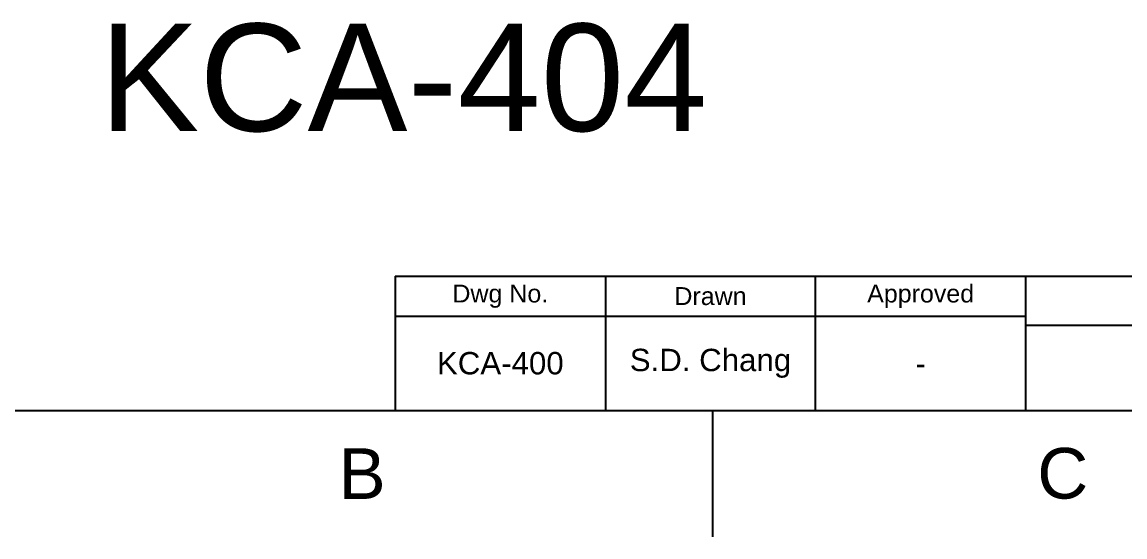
# Model space of a CAD drawing. Header units: millimetres. Extents: x 2164 to 3264, y 1200 to 2685.
# Drawn here: x 2448.2 to 2756.5, y 1199.9 to 1343.7 of the extents above; entities that cross this region are included whole.
import ezdxf

# ---------------------------------------------------------------- set-up
doc = ezdxf.new("R2010")
doc.units = ezdxf.units.MM
doc.layers.add('form22', color=7, linetype='Continuous')
doc.layers.add('main', color=7, linetype='Continuous')
doc.styles.add('Arial Regular', font='arial.ttf')

msp = doc.modelspace()

# ---------------------------------------------------------------- linework, layer by layer
at = {"layer": 'form22'}
for p, q in [((2552.53, 1272.72), (3228.78, 1272.72)), ((2552.53, 1272.72), (2552.53, 1235.22)), ((2611.28, 1272.72), (2611.28, 1235.22)), ((2670.03, 1235.22), (2670.03, 1272.72)), ((2728.78, 1235.22), (2728.78, 1272.72)), ((2728.78, 1261.47), (2552.53, 1261.47)), ((2728.78, 1258.97), (3078.78, 1258.97)), ((2249.48, 1235.22), (3228.78, 1235.22)), ((2641.2, 1235.22), (2641.2, 1199.87))]:
    msp.add_line(p, q, dxfattribs=at)

# ---------------------------------------------------------------- texts
at = {"layer": 'form22', "attachment_point": 5, "style": 'Arial Regular'}
for s, insert, char_height, width in [('Dwg No.', (2581.9, 1267.1), 5, 61.087), ('Approved', (2699.4, 1267.1), 5, 68.5326), ('Drawn', (2640.65, 1267.1), 5, 48.2065), ('S.D. Chang', (2640.65, 1248.35), 6.25, 100.4755), ('KCA-400', (2581.9, 1248.35), 6.25, 81.0462), ('-', (2699.4, 1248.35), 6.25, 17.2554), ('B', (2543.27, 1217.55), 14.14, 49.8023), ('C', (2739.13, 1217.55), 14.14, 53.3377)]:
    msp.add_mtext(s, dxfattribs=dict(at, insert=insert, char_height=char_height, width=width))
at = {"layer": 'main', "insert": (2469.79, 1343.22), "char_height": 30, "width": 394.5652, "attachment_point": 1, "style": 'Arial Regular'}
msp.add_mtext('KCA-404', dxfattribs=at)

doc.saveas('drawing.dxf')
